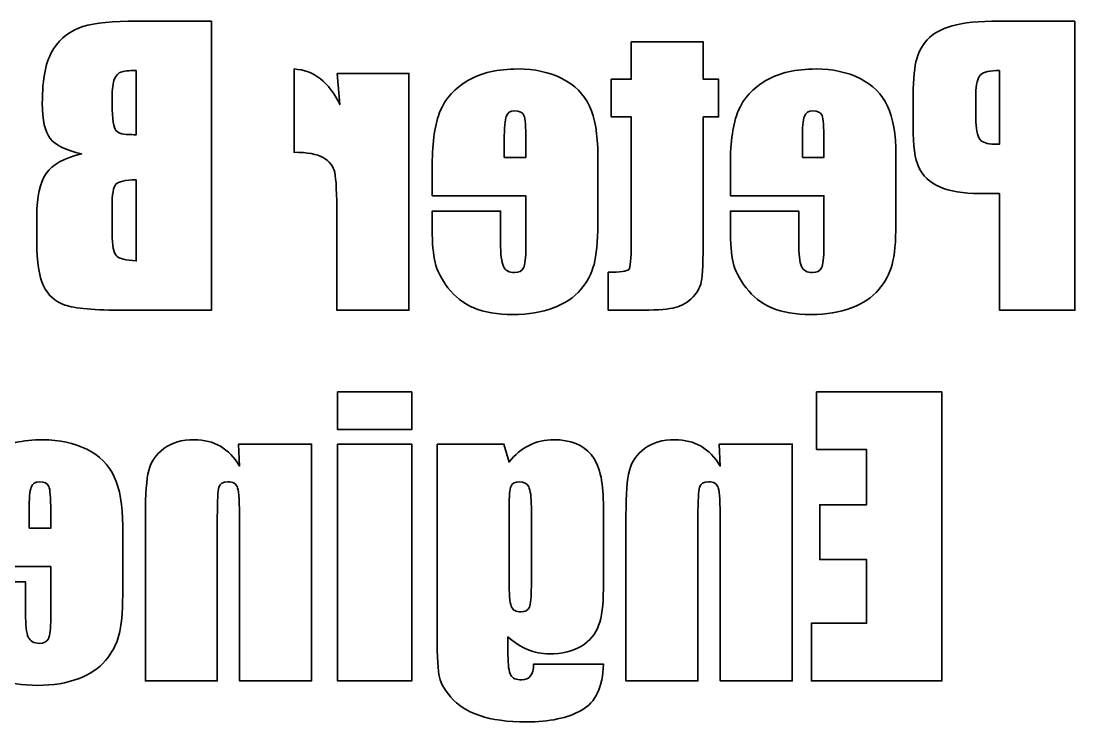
# Model space of a CAD drawing. Header units: millimetres. Extents: x -17.1 to 15.4, y 1.4 to 12.5.
# Drawn here: x -1.3 to 15.43, y 1.41 to 12.54 of the extents above; entities that cross this region are included whole.
import ezdxf

# ---------------------------------------------------------------- set-up
doc = ezdxf.new("R2010")
doc.units = ezdxf.units.MM
doc.header["$MEASUREMENT"] = 0
doc.layers.add('Layer 1', color=7, linetype='Continuous')

msp = doc.modelspace()

# ---------------------------------------------------------------- linework, layer by layer
at = {"layer": 'Layer 1', "color": 250, "lineweight": 35}
for points, knots in [([(1.7263, 12.5357), (1.7263, 12.5357), (0.5392, 12.5357), (0.5392, 12.5357), (0.5392, 12.5357), (0.1641, 12.5357), (-0.1201, 12.5067), (-0.3133, 12.4477), (-0.3133, 12.4477), (-0.5067, 12.3897), (-0.6623, 12.2708), (-0.7813, 12.093), (-0.7813, 12.093), (-0.9002, 11.9142), (-0.9591, 11.627), (-0.9591, 11.2307), (-0.9591, 11.2307), (-0.9591, 10.963), (-0.9176, 10.7764), (-0.8335, 10.671), (-0.8335, 10.671), (-0.7494, 10.5647), (-0.5831, 10.4845), (-0.3356, 10.4274), (-0.3356, 10.4274), (-0.6121, 10.3646), (-0.7996, 10.2611), (-0.8982, 10.1171), (-0.8982, 10.1171), (-0.9968, 9.9721), (-1.0462, 9.7507), (-1.0462, 9.4511), (-1.0462, 9.4511), (-1.0462, 9.4511), (-1.0462, 9.0257), (-1.0462, 9.0257), (-1.0462, 9.0257), (-1.0462, 8.7154), (-1.0104, 8.4863), (-0.9398, 8.3365), (-0.9398, 8.3365), (-0.8693, 8.1876), (-0.757, 8.0852), (-0.6024, 8.03), (-0.6024, 8.03), (-0.4478, 7.975), (-0.1307, 7.9479), (0.3488, 7.9479), (0.3488, 7.9479), (0.3488, 7.9479), (1.7263, 7.9479), (1.7263, 7.9479), (1.7263, 7.9479), (1.7263, 7.9479), (1.7263, 12.5357), (1.7263, 12.5357)], [0, 0, 0, 0, 0.0666667, 0.0666667, 0.0666667, 0.0666667, 0.1333333, 0.1333333, 0.1333333, 0.1333333, 0.2, 0.2, 0.2, 0.2, 0.2666667, 0.2666667, 0.2666667, 0.2666667, 0.3333333, 0.3333333, 0.3333333, 0.3333333, 0.4, 0.4, 0.4, 0.4, 0.4666667, 0.4666667, 0.4666667, 0.4666667, 0.5333333, 0.5333333, 0.5333333, 0.5333333, 0.6, 0.6, 0.6, 0.6, 0.6666667, 0.6666667, 0.6666667, 0.6666667, 0.7333333, 0.7333333, 0.7333333, 0.7333333, 0.8, 0.8, 0.8, 0.8, 0.8666667, 0.8666667, 0.8666667, 0.8666667, 1, 1, 1, 1]), ([(15.4329, 12.5357), (15.4329, 12.5357), (14.2313, 12.5357), (14.2313, 12.5357), (14.2313, 12.5357), (13.9065, 12.5357), (13.6571, 12.5105), (13.4821, 12.4594), (13.4821, 12.4594), (13.3081, 12.4081), (13.1766, 12.3347), (13.0887, 12.2389), (13.0887, 12.2389), (13.0007, 12.1422), (12.9417, 12.0253), (12.9098, 11.889), (12.9098, 11.889), (12.8789, 11.7517), (12.8635, 11.5401), (12.8635, 11.253), (12.8635, 11.253), (12.8635, 11.253), (12.8635, 10.8537), (12.8635, 10.8537), (12.8635, 10.8537), (12.8635, 10.5618), (12.8935, 10.3481), (12.9543, 10.2148), (12.9543, 10.2148), (13.0143, 10.0804), (13.1254, 9.9769), (13.2859, 9.9054), (13.2859, 9.9054), (13.4473, 9.8339), (13.6581, 9.7981), (13.9181, 9.7981), (13.9181, 9.7981), (13.9181, 9.7981), (14.2381, 9.7981), (14.2381, 9.7981), (14.2381, 9.7981), (14.2381, 9.7981), (14.2381, 7.9479), (14.2381, 7.9479), (14.2381, 7.9479), (14.2381, 7.9479), (15.4329, 7.9479), (15.4329, 7.9479), (15.4329, 7.9479), (15.4329, 7.9479), (15.4329, 12.5357), (15.4329, 12.5357)], [0, 0, 0, 0, 0.0714286, 0.0714286, 0.0714286, 0.0714286, 0.1428571, 0.1428571, 0.1428571, 0.1428571, 0.2142857, 0.2142857, 0.2142857, 0.2142857, 0.2857143, 0.2857143, 0.2857143, 0.2857143, 0.3571429, 0.3571429, 0.3571429, 0.3571429, 0.4285714, 0.4285714, 0.4285714, 0.4285714, 0.5, 0.5, 0.5, 0.5, 0.5714286, 0.5714286, 0.5714286, 0.5714286, 0.6428571, 0.6428571, 0.6428571, 0.6428571, 0.7142857, 0.7142857, 0.7142857, 0.7142857, 0.7857143, 0.7857143, 0.7857143, 0.7857143, 0.8571429, 0.8571429, 0.8571429, 0.8571429, 1, 1, 1, 1]), ([(8.3906, 12.2051), (8.3906, 12.2051), (8.3906, 11.6135), (8.3906, 11.6135), (8.3906, 11.6135), (8.3906, 11.6135), (8.0716, 11.6135), (8.0716, 11.6135), (8.0716, 11.6135), (8.0716, 11.6135), (8.0716, 11.0161), (8.0716, 11.0161), (8.0716, 11.0161), (8.0716, 11.0161), (8.3906, 11.0161), (8.3906, 11.0161), (8.3906, 11.0161), (8.3906, 11.0161), (8.3906, 9.0064), (8.3906, 9.0064), (8.3906, 9.0064), (8.3906, 8.7599), (8.3771, 8.6217), (8.351, 8.5936), (8.351, 8.5936), (8.3249, 8.5656), (8.2166, 8.5511), (8.0252, 8.5511), (8.0252, 8.5511), (8.0252, 8.5511), (8.0252, 7.9479), (8.0252, 7.9479), (8.0252, 7.9479), (8.0252, 7.9479), (8.4883, 7.9479), (8.4883, 7.9479), (8.4883, 7.9479), (8.7492, 7.9479), (8.9358, 7.9585), (9.048, 7.9807), (9.048, 7.9807), (9.1591, 8.002), (9.2577, 8.0522), (9.3427, 8.1306), (9.3427, 8.1306), (9.4278, 8.2089), (9.481, 8.2978), (9.5022, 8.3994), (9.5022, 8.3994), (9.5226, 8.4998), (9.5332, 8.7367), (9.5332, 9.1098), (9.5332, 9.1098), (9.5332, 9.1098), (9.5332, 11.0161), (9.5332, 11.0161), (9.5332, 11.0161), (9.5332, 11.0161), (9.7768, 11.0161), (9.7768, 11.0161), (9.7768, 11.0161), (9.7768, 11.0161), (9.7768, 11.6135), (9.7768, 11.6135), (9.7768, 11.6135), (9.7768, 11.6135), (9.5332, 11.6135), (9.5332, 11.6135), (9.5332, 11.6135), (9.5332, 11.6135), (9.5332, 12.2051), (9.5332, 12.2051), (9.5332, 12.2051), (9.5332, 12.2051), (8.3906, 12.2051), (8.3906, 12.2051)], [0, 0, 0, 0, 0.05, 0.05, 0.05, 0.05, 0.1, 0.1, 0.1, 0.1, 0.15, 0.15, 0.15, 0.15, 0.2, 0.2, 0.2, 0.2, 0.25, 0.25, 0.25, 0.25, 0.3, 0.3, 0.3, 0.3, 0.35, 0.35, 0.35, 0.35, 0.4, 0.4, 0.4, 0.4, 0.45, 0.45, 0.45, 0.45, 0.5, 0.5, 0.5, 0.5, 0.55, 0.55, 0.55, 0.55, 0.6, 0.6, 0.6, 0.6, 0.65, 0.65, 0.65, 0.65, 0.7, 0.7, 0.7, 0.7, 0.75, 0.75, 0.75, 0.75, 0.8, 0.8, 0.8, 0.8, 0.85, 0.85, 0.85, 0.85, 0.9, 0.9, 0.9, 0.9, 1, 1, 1, 1]), ([(0.5315, 11.7527), (0.5315, 11.7527), (0.5315, 10.7319), (0.5315, 10.7319), (0.5315, 10.7319), (0.4812, 10.7339), (0.4426, 10.7348), (0.4146, 10.7348), (0.4146, 10.7348), (0.3005, 10.7348), (0.2269, 10.7638), (0.196, 10.8208), (0.196, 10.8208), (0.1641, 10.8789), (0.1487, 11.0442), (0.1487, 11.3158), (0.1487, 11.3158), (0.1487, 11.4598), (0.1613, 11.5603), (0.1873, 11.6183), (0.1873, 11.6183), (0.2134, 11.6754), (0.2473, 11.7121), (0.2888, 11.7276), (0.2888, 11.7276), (0.3304, 11.7421), (0.4116, 11.7508), (0.5315, 11.7527)], [0, 0, 0, 0, 0.125, 0.125, 0.125, 0.125, 0.25, 0.25, 0.25, 0.25, 0.375, 0.375, 0.375, 0.375, 0.5, 0.5, 0.5, 0.5, 0.625, 0.625, 0.625, 0.625, 0.75, 0.75, 0.75, 0.75, 1, 1, 1, 1]), ([(3.7225, 11.7063), (3.7225, 11.7063), (3.7631, 11.2114), (3.7631, 11.2114), (3.7631, 11.2114), (3.5959, 11.5671), (3.3542, 11.7547), (3.0381, 11.7759), (3.0381, 11.7759), (3.0381, 11.7759), (3.0381, 10.4535), (3.0381, 10.4535), (3.0381, 10.4535), (3.2479, 10.4535), (3.4025, 10.4254), (3.5011, 10.3684), (3.5011, 10.3684), (3.5998, 10.3114), (3.6597, 10.2331), (3.6829, 10.1316), (3.6829, 10.1316), (3.7051, 10.031), (3.7167, 9.7981), (3.7167, 9.4327), (3.7167, 9.4327), (3.7167, 9.4327), (3.7167, 7.9479), (3.7167, 7.9479), (3.7167, 7.9479), (3.7167, 7.9479), (4.8594, 7.9479), (4.8594, 7.9479), (4.8594, 7.9479), (4.8594, 7.9479), (4.8594, 11.7063), (4.8594, 11.7063), (4.8594, 11.7063), (4.8594, 11.7063), (3.7225, 11.7063), (3.7225, 11.7063)], [0, 0, 0, 0, 0.0909091, 0.0909091, 0.0909091, 0.0909091, 0.1818182, 0.1818182, 0.1818182, 0.1818182, 0.2727273, 0.2727273, 0.2727273, 0.2727273, 0.3636364, 0.3636364, 0.3636364, 0.3636364, 0.4545455, 0.4545455, 0.4545455, 0.4545455, 0.5454545, 0.5454545, 0.5454545, 0.5454545, 0.6363636, 0.6363636, 0.6363636, 0.6363636, 0.7272727, 0.7272727, 0.7272727, 0.7272727, 0.8181818, 0.8181818, 0.8181818, 0.8181818, 1, 1, 1, 1]), ([(5.2315, 9.7633), (5.2315, 9.7633), (6.7163, 9.7633), (6.7163, 9.7633), (6.7163, 9.7633), (6.7163, 9.7633), (6.7163, 8.9484), (6.7163, 8.9484), (6.7163, 8.9484), (6.7163, 8.7783), (6.7038, 8.668), (6.6796, 8.6187), (6.6796, 8.6187), (6.6545, 8.5695), (6.6071, 8.5453), (6.5366, 8.5453), (6.5366, 8.5453), (6.4486, 8.5453), (6.3896, 8.5782), (6.3606, 8.6429), (6.3606, 8.6429), (6.3306, 8.7086), (6.3162, 8.8353), (6.3162, 9.0228), (6.3162, 9.0228), (6.3162, 9.0228), (6.3162, 9.5197), (6.3162, 9.5197), (6.3162, 9.5197), (6.3162, 9.5197), (5.2315, 9.5197), (5.2315, 9.5197), (5.2315, 9.5197), (5.2315, 9.5197), (5.2315, 9.2413), (5.2315, 9.2413), (5.2315, 9.2413), (5.2315, 9.0083), (5.2461, 8.8295), (5.275, 8.7048), (5.275, 8.7048), (5.305, 8.5801), (5.3736, 8.4467), (5.481, 8.3046), (5.481, 8.3046), (5.5883, 8.1625), (5.7255, 8.0561), (5.8908, 7.9846), (5.8908, 7.9846), (6.0561, 7.914), (6.263, 7.8783), (6.5124, 7.8783), (6.5124, 7.8783), (6.7541, 7.8783), (6.9677, 7.9131), (7.1533, 7.9837), (7.1533, 7.9837), (7.3379, 8.0533), (7.482, 8.1489), (7.5854, 8.2708), (7.5854, 8.2708), (7.6888, 8.3925), (7.7594, 8.5269), (7.799, 8.6739), (7.799, 8.6739), (7.8386, 8.8198), (7.859, 9.0325), (7.859, 9.3128), (7.859, 9.3128), (7.859, 9.3128), (7.859, 10.41), (7.859, 10.41), (7.859, 10.41), (7.859, 10.7387), (7.8145, 10.9977), (7.7256, 11.1881), (7.7256, 11.1881), (7.6367, 11.3776), (7.4916, 11.5236), (7.2896, 11.6242), (7.2896, 11.6242), (7.0866, 11.7256), (6.8546, 11.7759), (6.5916, 11.7759), (6.5916, 11.7759), (6.2707, 11.7759), (6.0058, 11.715), (5.7971, 11.5933), (5.7971, 11.5933), (5.5883, 11.4714), (5.4413, 11.31), (5.3572, 11.1089), (5.3572, 11.1089), (5.2731, 10.9088), (5.2315, 10.6256), (5.2315, 10.2611), (5.2315, 10.2611), (5.2315, 10.2611), (5.2315, 9.7633), (5.2315, 9.7633)], [0, 0, 0, 0, 0.0384615, 0.0384615, 0.0384615, 0.0384615, 0.0769231, 0.0769231, 0.0769231, 0.0769231, 0.1153846, 0.1153846, 0.1153846, 0.1153846, 0.1538462, 0.1538462, 0.1538462, 0.1538462, 0.1923077, 0.1923077, 0.1923077, 0.1923077, 0.2307692, 0.2307692, 0.2307692, 0.2307692, 0.2692308, 0.2692308, 0.2692308, 0.2692308, 0.3076923, 0.3076923, 0.3076923, 0.3076923, 0.3461538, 0.3461538, 0.3461538, 0.3461538, 0.3846154, 0.3846154, 0.3846154, 0.3846154, 0.4230769, 0.4230769, 0.4230769, 0.4230769, 0.4615385, 0.4615385, 0.4615385, 0.4615385, 0.5, 0.5, 0.5, 0.5, 0.5384615, 0.5384615, 0.5384615, 0.5384615, 0.5769231, 0.5769231, 0.5769231, 0.5769231, 0.6153846, 0.6153846, 0.6153846, 0.6153846, 0.6538462, 0.6538462, 0.6538462, 0.6538462, 0.6923077, 0.6923077, 0.6923077, 0.6923077, 0.7307692, 0.7307692, 0.7307692, 0.7307692, 0.7692308, 0.7692308, 0.7692308, 0.7692308, 0.8076923, 0.8076923, 0.8076923, 0.8076923, 0.8461538, 0.8461538, 0.8461538, 0.8461538, 0.8846154, 0.8846154, 0.8846154, 0.8846154, 0.9230769, 0.9230769, 0.9230769, 0.9230769, 1, 1, 1, 1]), ([(9.9634, 9.7633), (9.9634, 9.7633), (11.4482, 9.7633), (11.4482, 9.7633), (11.4482, 9.7633), (11.4482, 9.7633), (11.4482, 8.9484), (11.4482, 8.9484), (11.4482, 8.9484), (11.4482, 8.7783), (11.4357, 8.668), (11.4115, 8.6187), (11.4115, 8.6187), (11.3864, 8.5695), (11.339, 8.5453), (11.2684, 8.5453), (11.2684, 8.5453), (11.1804, 8.5453), (11.1215, 8.5782), (11.0925, 8.6429), (11.0925, 8.6429), (11.0625, 8.7086), (11.0481, 8.8353), (11.0481, 9.0228), (11.0481, 9.0228), (11.0481, 9.0228), (11.0481, 9.5197), (11.0481, 9.5197), (11.0481, 9.5197), (11.0481, 9.5197), (9.9634, 9.5197), (9.9634, 9.5197), (9.9634, 9.5197), (9.9634, 9.5197), (9.9634, 9.2413), (9.9634, 9.2413), (9.9634, 9.2413), (9.9634, 9.0083), (9.9779, 8.8295), (10.0069, 8.7048), (10.0069, 8.7048), (10.0369, 8.5801), (10.1055, 8.4467), (10.2128, 8.3046), (10.2128, 8.3046), (10.3201, 8.1625), (10.4574, 8.0561), (10.6227, 7.9846), (10.6227, 7.9846), (10.788, 7.914), (10.9949, 7.8783), (11.2443, 7.8783), (11.2443, 7.8783), (11.4859, 7.8783), (11.6996, 7.9131), (11.8851, 7.9837), (11.8851, 7.9837), (12.0698, 8.0533), (12.2138, 8.1489), (12.3173, 8.2708), (12.3173, 8.2708), (12.4207, 8.3925), (12.4913, 8.5269), (12.5309, 8.6739), (12.5309, 8.6739), (12.5705, 8.8198), (12.5908, 9.0325), (12.5908, 9.3128), (12.5908, 9.3128), (12.5908, 9.3128), (12.5908, 10.41), (12.5908, 10.41), (12.5908, 10.41), (12.5908, 10.7387), (12.5463, 10.9977), (12.4574, 11.1881), (12.4574, 11.1881), (12.3685, 11.3776), (12.2235, 11.5236), (12.0215, 11.6242), (12.0215, 11.6242), (11.8184, 11.7256), (11.5865, 11.7759), (11.3235, 11.7759), (11.3235, 11.7759), (11.0025, 11.7759), (10.7377, 11.715), (10.529, 11.5933), (10.529, 11.5933), (10.3201, 11.4714), (10.1731, 11.31), (10.0891, 11.1089), (10.0891, 11.1089), (10.005, 10.9088), (9.9634, 10.6256), (9.9634, 10.2611), (9.9634, 10.2611), (9.9634, 10.2611), (9.9634, 9.7633), (9.9634, 9.7633)], [0, 0, 0, 0, 0.0384615, 0.0384615, 0.0384615, 0.0384615, 0.0769231, 0.0769231, 0.0769231, 0.0769231, 0.1153846, 0.1153846, 0.1153846, 0.1153846, 0.1538462, 0.1538462, 0.1538462, 0.1538462, 0.1923077, 0.1923077, 0.1923077, 0.1923077, 0.2307692, 0.2307692, 0.2307692, 0.2307692, 0.2692308, 0.2692308, 0.2692308, 0.2692308, 0.3076923, 0.3076923, 0.3076923, 0.3076923, 0.3461538, 0.3461538, 0.3461538, 0.3461538, 0.3846154, 0.3846154, 0.3846154, 0.3846154, 0.4230769, 0.4230769, 0.4230769, 0.4230769, 0.4615385, 0.4615385, 0.4615385, 0.4615385, 0.5, 0.5, 0.5, 0.5, 0.5384615, 0.5384615, 0.5384615, 0.5384615, 0.5769231, 0.5769231, 0.5769231, 0.5769231, 0.6153846, 0.6153846, 0.6153846, 0.6153846, 0.6538462, 0.6538462, 0.6538462, 0.6538462, 0.6923077, 0.6923077, 0.6923077, 0.6923077, 0.7307692, 0.7307692, 0.7307692, 0.7307692, 0.7692308, 0.7692308, 0.7692308, 0.7692308, 0.8076923, 0.8076923, 0.8076923, 0.8076923, 0.8461538, 0.8461538, 0.8461538, 0.8461538, 0.8846154, 0.8846154, 0.8846154, 0.8846154, 0.9230769, 0.9230769, 0.9230769, 0.9230769, 1, 1, 1, 1]), ([(14.2381, 11.7527), (14.2381, 11.7527), (14.2381, 10.584), (14.2381, 10.584), (14.2381, 10.584), (14.2042, 10.5821), (14.1753, 10.5811), (14.151, 10.5811), (14.151, 10.5811), (14.0418, 10.5811), (13.9664, 10.6082), (13.9239, 10.6623), (13.9239, 10.6623), (13.8823, 10.7155), (13.8611, 10.8276), (13.8611, 10.9977), (13.8611, 10.9977), (13.8611, 10.9977), (13.8611, 11.3757), (13.8611, 11.3757), (13.8611, 11.3757), (13.8611, 11.5323), (13.8852, 11.6348), (13.9345, 11.6822), (13.9345, 11.6822), (13.9828, 11.7295), (14.0843, 11.7527), (14.2381, 11.7527)], [0, 0, 0, 0, 0.125, 0.125, 0.125, 0.125, 0.25, 0.25, 0.25, 0.25, 0.375, 0.375, 0.375, 0.375, 0.5, 0.5, 0.5, 0.5, 0.625, 0.625, 0.625, 0.625, 0.75, 0.75, 0.75, 0.75, 1, 1, 1, 1]), ([(6.3741, 10.3723), (6.3741, 10.3723), (6.3741, 10.6468), (6.3741, 10.6468), (6.3741, 10.6468), (6.3741, 10.8421), (6.3847, 10.9668), (6.406, 11.0238), (6.406, 11.0238), (6.4273, 11.0809), (6.4708, 11.1089), (6.5366, 11.1089), (6.5366, 11.1089), (6.6178, 11.1089), (6.668, 11.0847), (6.6874, 11.0364), (6.6874, 11.0364), (6.7067, 10.9881), (6.7163, 10.8585), (6.7163, 10.6468), (6.7163, 10.6468), (6.7163, 10.6468), (6.7163, 10.3723), (6.7163, 10.3723), (6.7163, 10.3723), (6.7163, 10.3723), (6.3741, 10.3723), (6.3741, 10.3723)], [0, 0, 0, 0, 0.125, 0.125, 0.125, 0.125, 0.25, 0.25, 0.25, 0.25, 0.375, 0.375, 0.375, 0.375, 0.5, 0.5, 0.5, 0.5, 0.625, 0.625, 0.625, 0.625, 0.75, 0.75, 0.75, 0.75, 1, 1, 1, 1]), ([(11.106, 10.3723), (11.106, 10.3723), (11.106, 10.6468), (11.106, 10.6468), (11.106, 10.6468), (11.106, 10.8421), (11.1166, 10.9668), (11.1379, 11.0238), (11.1379, 11.0238), (11.1592, 11.0809), (11.2027, 11.1089), (11.2684, 11.1089), (11.2684, 11.1089), (11.3497, 11.1089), (11.3999, 11.0847), (11.4192, 11.0364), (11.4192, 11.0364), (11.4386, 10.9881), (11.4482, 10.8585), (11.4482, 10.6468), (11.4482, 10.6468), (11.4482, 10.6468), (11.4482, 10.3723), (11.4482, 10.3723), (11.4482, 10.3723), (11.4482, 10.3723), (11.106, 10.3723), (11.106, 10.3723)], [0, 0, 0, 0, 0.125, 0.125, 0.125, 0.125, 0.25, 0.25, 0.25, 0.25, 0.375, 0.375, 0.375, 0.375, 0.5, 0.5, 0.5, 0.5, 0.625, 0.625, 0.625, 0.625, 0.75, 0.75, 0.75, 0.75, 1, 1, 1, 1]), ([(0.5315, 10.0185), (0.5315, 10.0185), (0.5315, 8.7309), (0.5315, 8.7309), (0.5315, 8.7309), (0.3672, 8.7367), (0.2618, 8.7628), (0.2164, 8.8101), (0.2164, 8.8101), (0.1709, 8.8575), (0.1487, 8.9745), (0.1487, 9.1601), (0.1487, 9.1601), (0.1487, 9.1601), (0.1487, 9.5893), (0.1487, 9.5893), (0.1487, 9.5893), (0.1487, 9.7865), (0.169, 9.9054), (0.2096, 9.948), (0.2096, 9.948), (0.2502, 9.9895), (0.3575, 10.0127), (0.5315, 10.0185)], [0, 0, 0, 0, 0.1428571, 0.1428571, 0.1428571, 0.1428571, 0.2857143, 0.2857143, 0.2857143, 0.2857143, 0.4285714, 0.4285714, 0.4285714, 0.4285714, 0.5714286, 0.5714286, 0.5714286, 0.5714286, 0.7142857, 0.7142857, 0.7142857, 0.7142857, 1, 1, 1, 1]), ([(3.7274, 6.6516), (3.7274, 6.6516), (3.7274, 6.0542), (3.7274, 6.0542), (3.7274, 6.0542), (3.7274, 6.0542), (4.9049, 6.0542), (4.9049, 6.0542), (4.9049, 6.0542), (4.9049, 6.0542), (4.9049, 6.6516), (4.9049, 6.6516), (4.9049, 6.6516), (4.9049, 6.6516), (3.7274, 6.6516), (3.7274, 6.6516)], [0, 0, 0, 0, 0.2, 0.2, 0.2, 0.2, 0.4, 0.4, 0.4, 0.4, 0.6, 0.6, 0.6, 0.6, 1, 1, 1, 1]), ([(13.3207, 6.6516), (13.3207, 6.6516), (11.3312, 6.6516), (11.3312, 6.6516), (11.3312, 6.6516), (11.3312, 6.6516), (11.3312, 5.7352), (11.3312, 5.7352), (11.3312, 5.7352), (11.3312, 5.7352), (12.1259, 5.7352), (12.1259, 5.7352), (12.1259, 5.7352), (12.1259, 5.7352), (12.1259, 4.8594), (12.1259, 4.8594), (12.1259, 4.8594), (12.1259, 4.8594), (11.3834, 4.8594), (11.3834, 4.8594), (11.3834, 4.8594), (11.3834, 4.8594), (11.3834, 3.9893), (11.3834, 3.9893), (11.3834, 3.9893), (11.3834, 3.9893), (12.1259, 3.9893), (12.1259, 3.9893), (12.1259, 3.9893), (12.1259, 3.9893), (12.1259, 2.9801), (12.1259, 2.9801), (12.1259, 2.9801), (12.1259, 2.9801), (11.25, 2.9801), (11.25, 2.9801), (11.25, 2.9801), (11.25, 2.9801), (11.25, 2.0637), (11.25, 2.0637), (11.25, 2.0637), (11.25, 2.0637), (13.3207, 2.0637), (13.3207, 2.0637), (13.3207, 2.0637), (13.3207, 2.0637), (13.3207, 6.6516), (13.3207, 6.6516)], [0, 0, 0, 0, 0.0769231, 0.0769231, 0.0769231, 0.0769231, 0.1538462, 0.1538462, 0.1538462, 0.1538462, 0.2307692, 0.2307692, 0.2307692, 0.2307692, 0.3076923, 0.3076923, 0.3076923, 0.3076923, 0.3846154, 0.3846154, 0.3846154, 0.3846154, 0.4615385, 0.4615385, 0.4615385, 0.4615385, 0.5384615, 0.5384615, 0.5384615, 0.5384615, 0.6153846, 0.6153846, 0.6153846, 0.6153846, 0.6923077, 0.6923077, 0.6923077, 0.6923077, 0.7692308, 0.7692308, 0.7692308, 0.7692308, 0.8461538, 0.8461538, 0.8461538, 0.8461538, 1, 1, 1, 1]), ([(-2.3104, 3.8792), (-2.3104, 3.8792), (-0.8256, 3.8792), (-0.8256, 3.8792), (-0.8256, 3.8792), (-0.8256, 3.8792), (-0.8256, 3.0643), (-0.8256, 3.0643), (-0.8256, 3.0643), (-0.8256, 2.8941), (-0.8381, 2.7839), (-0.8623, 2.7346), (-0.8623, 2.7346), (-0.8874, 2.6853), (-0.9348, 2.6611), (-1.0054, 2.6611), (-1.0054, 2.6611), (-1.0934, 2.6611), (-1.1523, 2.694), (-1.1813, 2.7588), (-1.1813, 2.7588), (-1.2113, 2.8245), (-1.2257, 2.9511), (-1.2257, 3.1387), (-1.2257, 3.1387), (-1.2257, 3.1387), (-1.2257, 3.6356), (-1.2257, 3.6356), (-1.2257, 3.6356), (-1.2257, 3.6356), (-2.3104, 3.6356), (-2.3104, 3.6356), (-2.3104, 3.6356), (-2.3104, 3.6356), (-2.3104, 3.3572), (-2.3104, 3.3572), (-2.3104, 3.3572), (-2.3104, 3.1241), (-2.2959, 2.9453), (-2.2669, 2.8206), (-2.2669, 2.8206), (-2.2369, 2.696), (-2.1683, 2.5626), (-2.061, 2.4205), (-2.061, 2.4205), (-1.9537, 2.2784), (-1.8164, 2.172), (-1.6511, 2.1005), (-1.6511, 2.1005), (-1.4858, 2.0299), (-1.2789, 1.9942), (-1.0295, 1.9942), (-1.0295, 1.9942), (-0.7879, 1.9942), (-0.5742, 2.029), (-0.3887, 2.0995), (-0.3887, 2.0995), (-0.204, 2.1691), (-0.06, 2.2648), (0.0435, 2.3866), (0.0435, 2.3866), (0.1469, 2.5084), (0.2175, 2.6428), (0.2571, 2.7897), (0.2571, 2.7897), (0.2967, 2.9357), (0.317, 3.1484), (0.317, 3.4287), (0.317, 3.4287), (0.317, 3.4287), (0.317, 4.5258), (0.317, 4.5258), (0.317, 4.5258), (0.317, 4.8545), (0.2725, 5.1136), (0.1836, 5.304), (0.1836, 5.304), (0.0947, 5.4935), (-0.0503, 5.6394), (-0.2523, 5.74), (-0.2523, 5.74), (-0.4554, 5.8415), (-0.6873, 5.8917), (-0.9503, 5.8917), (-0.9503, 5.8917), (-1.2713, 5.8917), (-1.5361, 5.8309), (-1.7448, 5.7091), (-1.7448, 5.7091), (-1.9537, 5.5873), (-2.1007, 5.4258), (-2.1847, 5.2248), (-2.1847, 5.2248), (-2.2688, 5.0247), (-2.3104, 4.7414), (-2.3104, 4.377), (-2.3104, 4.377), (-2.3104, 4.377), (-2.3104, 3.8792), (-2.3104, 3.8792)], [0, 0, 0, 0, 0.0384615, 0.0384615, 0.0384615, 0.0384615, 0.0769231, 0.0769231, 0.0769231, 0.0769231, 0.1153846, 0.1153846, 0.1153846, 0.1153846, 0.1538462, 0.1538462, 0.1538462, 0.1538462, 0.1923077, 0.1923077, 0.1923077, 0.1923077, 0.2307692, 0.2307692, 0.2307692, 0.2307692, 0.2692308, 0.2692308, 0.2692308, 0.2692308, 0.3076923, 0.3076923, 0.3076923, 0.3076923, 0.3461538, 0.3461538, 0.3461538, 0.3461538, 0.3846154, 0.3846154, 0.3846154, 0.3846154, 0.4230769, 0.4230769, 0.4230769, 0.4230769, 0.4615385, 0.4615385, 0.4615385, 0.4615385, 0.5, 0.5, 0.5, 0.5, 0.5384615, 0.5384615, 0.5384615, 0.5384615, 0.5769231, 0.5769231, 0.5769231, 0.5769231, 0.6153846, 0.6153846, 0.6153846, 0.6153846, 0.6538462, 0.6538462, 0.6538462, 0.6538462, 0.6923077, 0.6923077, 0.6923077, 0.6923077, 0.7307692, 0.7307692, 0.7307692, 0.7307692, 0.7692308, 0.7692308, 0.7692308, 0.7692308, 0.8076923, 0.8076923, 0.8076923, 0.8076923, 0.8461538, 0.8461538, 0.8461538, 0.8461538, 0.8846154, 0.8846154, 0.8846154, 0.8846154, 0.9230769, 0.9230769, 0.9230769, 0.9230769, 1, 1, 1, 1]), ([(2.1556, 5.8222), (2.1556, 5.8222), (2.173, 5.4732), (2.173, 5.4732), (2.173, 5.4732), (2.0899, 5.6124), (1.9883, 5.7168), (1.8685, 5.7874), (1.8685, 5.7874), (1.7486, 5.857), (1.6104, 5.8917), (1.4529, 5.8917), (1.4529, 5.8917), (1.2566, 5.8917), (1.0961, 5.8454), (0.9714, 5.7526), (0.9714, 5.7526), (0.8467, 5.6607), (0.7665, 5.5438), (0.7308, 5.4026), (0.7308, 5.4026), (0.695, 5.2624), (0.6766, 5.0276), (0.6766, 4.6989), (0.6766, 4.6989), (0.6766, 4.6989), (0.6766, 2.0637), (0.6766, 2.0637), (0.6766, 2.0637), (0.6766, 2.0637), (1.8192, 2.0637), (1.8192, 2.0637), (1.8192, 2.0637), (1.8192, 2.0637), (1.8192, 4.667), (1.8192, 4.667), (1.8192, 4.667), (1.8192, 4.9251), (1.8279, 5.0836), (1.8453, 5.1397), (1.8453, 5.1397), (1.8618, 5.1968), (1.9091, 5.2248), (1.9874, 5.2248), (1.9874, 5.2248), (2.0696, 5.2248), (2.1208, 5.1919), (2.1421, 5.1271), (2.1421, 5.1271), (2.1624, 5.0614), (2.173, 4.8874), (2.173, 4.6042), (2.173, 4.6042), (2.173, 4.6042), (2.173, 2.0637), (2.173, 2.0637), (2.173, 2.0637), (2.173, 2.0637), (3.3156, 2.0637), (3.3156, 2.0637), (3.3156, 2.0637), (3.3156, 2.0637), (3.3156, 5.8222), (3.3156, 5.8222), (3.3156, 5.8222), (3.3156, 5.8222), (2.1556, 5.8222), (2.1556, 5.8222)], [0, 0, 0, 0, 0.0555556, 0.0555556, 0.0555556, 0.0555556, 0.1111111, 0.1111111, 0.1111111, 0.1111111, 0.1666667, 0.1666667, 0.1666667, 0.1666667, 0.2222222, 0.2222222, 0.2222222, 0.2222222, 0.2777778, 0.2777778, 0.2777778, 0.2777778, 0.3333333, 0.3333333, 0.3333333, 0.3333333, 0.3888889, 0.3888889, 0.3888889, 0.3888889, 0.4444444, 0.4444444, 0.4444444, 0.4444444, 0.5, 0.5, 0.5, 0.5, 0.5555556, 0.5555556, 0.5555556, 0.5555556, 0.6111111, 0.6111111, 0.6111111, 0.6111111, 0.6666667, 0.6666667, 0.6666667, 0.6666667, 0.7222222, 0.7222222, 0.7222222, 0.7222222, 0.7777778, 0.7777778, 0.7777778, 0.7777778, 0.8333333, 0.8333333, 0.8333333, 0.8333333, 0.8888889, 0.8888889, 0.8888889, 0.8888889, 1, 1, 1, 1]), ([(5.308, 5.8222), (5.308, 5.8222), (5.308, 2.927), (5.308, 2.927), (5.308, 2.927), (5.308, 2.5364), (5.3167, 2.2832), (5.335, 2.1691), (5.335, 2.1691), (5.3524, 2.055), (5.4171, 1.9342), (5.5264, 1.8066), (5.5264, 1.8066), (5.6366, 1.679), (5.7893, 1.5814), (5.9846, 1.5147), (5.9846, 1.5147), (6.1808, 1.448), (6.4273, 1.4141), (6.7241, 1.4141), (6.7241, 1.4141), (7.0895, 1.4141), (7.3824, 1.476), (7.6038, 1.5998), (7.6038, 1.5998), (7.8251, 1.7235), (7.9392, 1.9671), (7.947, 2.3306), (7.947, 2.3306), (7.947, 2.3306), (6.8392, 2.3306), (6.8392, 2.3306), (6.8392, 2.3306), (6.8392, 2.1643), (6.7773, 2.0811), (6.6535, 2.0811), (6.6535, 2.0811), (6.5646, 2.0811), (6.5057, 2.1063), (6.4766, 2.1575), (6.4766, 2.1575), (6.4476, 2.2087), (6.4331, 2.316), (6.4331, 2.4785), (6.4331, 2.4785), (6.4331, 2.4785), (6.4331, 2.7627), (6.4331, 2.7627), (6.4331, 2.7627), (6.5317, 2.6737), (6.6361, 2.607), (6.7444, 2.5616), (6.7444, 2.5616), (6.8536, 2.5161), (6.9677, 2.4929), (7.0876, 2.4929), (7.0876, 2.4929), (7.2944, 2.4929), (7.4646, 2.5345), (7.598, 2.6176), (7.598, 2.6176), (7.7323, 2.7008), (7.8232, 2.81), (7.8725, 2.9444), (7.8725, 2.9444), (7.9218, 3.0797), (7.947, 3.2721), (7.947, 3.5215), (7.947, 3.5215), (7.947, 3.5215), (7.947, 4.8865), (7.947, 4.8865), (7.947, 4.8865), (7.947, 5.2431), (7.8822, 5.5003), (7.7536, 5.6568), (7.7536, 5.6568), (7.6241, 5.8135), (7.4268, 5.8917), (7.163, 5.8917), (7.163, 5.8917), (7.0189, 5.8917), (6.8875, 5.8618), (6.7686, 5.8028), (6.7686, 5.8028), (6.6497, 5.7439), (6.5433, 5.6559), (6.4505, 5.538), (6.4505, 5.538), (6.4505, 5.538), (6.3693, 5.8222), (6.3693, 5.8222), (6.3693, 5.8222), (6.3693, 5.8222), (5.308, 5.8222), (5.308, 5.8222)], [0, 0, 0, 0, 0.04, 0.04, 0.04, 0.04, 0.08, 0.08, 0.08, 0.08, 0.12, 0.12, 0.12, 0.12, 0.16, 0.16, 0.16, 0.16, 0.2, 0.2, 0.2, 0.2, 0.24, 0.24, 0.24, 0.24, 0.28, 0.28, 0.28, 0.28, 0.32, 0.32, 0.32, 0.32, 0.36, 0.36, 0.36, 0.36, 0.4, 0.4, 0.4, 0.4, 0.44, 0.44, 0.44, 0.44, 0.48, 0.48, 0.48, 0.48, 0.52, 0.52, 0.52, 0.52, 0.56, 0.56, 0.56, 0.56, 0.6, 0.6, 0.6, 0.6, 0.64, 0.64, 0.64, 0.64, 0.68, 0.68, 0.68, 0.68, 0.72, 0.72, 0.72, 0.72, 0.76, 0.76, 0.76, 0.76, 0.8, 0.8, 0.8, 0.8, 0.84, 0.84, 0.84, 0.84, 0.88, 0.88, 0.88, 0.88, 0.92, 0.92, 0.92, 0.92, 1, 1, 1, 1]), ([(9.7855, 5.8222), (9.7855, 5.8222), (9.8029, 5.4732), (9.8029, 5.4732), (9.8029, 5.4732), (9.7198, 5.6124), (9.6182, 5.7168), (9.4984, 5.7874), (9.4984, 5.7874), (9.3785, 5.857), (9.2403, 5.8917), (9.0828, 5.8917), (9.0828, 5.8917), (8.8865, 5.8917), (8.726, 5.8454), (8.6013, 5.7526), (8.6013, 5.7526), (8.4766, 5.6607), (8.3964, 5.5438), (8.3607, 5.4026), (8.3607, 5.4026), (8.3249, 5.2624), (8.3065, 5.0276), (8.3065, 4.6989), (8.3065, 4.6989), (8.3065, 4.6989), (8.3065, 2.0637), (8.3065, 2.0637), (8.3065, 2.0637), (8.3065, 2.0637), (9.4491, 2.0637), (9.4491, 2.0637), (9.4491, 2.0637), (9.4491, 2.0637), (9.4491, 4.667), (9.4491, 4.667), (9.4491, 4.667), (9.4491, 4.9251), (9.4578, 5.0836), (9.4752, 5.1397), (9.4752, 5.1397), (9.4917, 5.1968), (9.539, 5.2248), (9.6173, 5.2248), (9.6173, 5.2248), (9.6995, 5.2248), (9.7507, 5.1919), (9.772, 5.1271), (9.772, 5.1271), (9.7923, 5.0614), (9.8029, 4.8874), (9.8029, 4.6042), (9.8029, 4.6042), (9.8029, 4.6042), (9.8029, 2.0637), (9.8029, 2.0637), (9.8029, 2.0637), (9.8029, 2.0637), (10.9456, 2.0637), (10.9456, 2.0637), (10.9456, 2.0637), (10.9456, 2.0637), (10.9456, 5.8222), (10.9456, 5.8222), (10.9456, 5.8222), (10.9456, 5.8222), (9.7855, 5.8222), (9.7855, 5.8222)], [0, 0, 0, 0, 0.0555556, 0.0555556, 0.0555556, 0.0555556, 0.1111111, 0.1111111, 0.1111111, 0.1111111, 0.1666667, 0.1666667, 0.1666667, 0.1666667, 0.2222222, 0.2222222, 0.2222222, 0.2222222, 0.2777778, 0.2777778, 0.2777778, 0.2777778, 0.3333333, 0.3333333, 0.3333333, 0.3333333, 0.3888889, 0.3888889, 0.3888889, 0.3888889, 0.4444444, 0.4444444, 0.4444444, 0.4444444, 0.5, 0.5, 0.5, 0.5, 0.5555556, 0.5555556, 0.5555556, 0.5555556, 0.6111111, 0.6111111, 0.6111111, 0.6111111, 0.6666667, 0.6666667, 0.6666667, 0.6666667, 0.7222222, 0.7222222, 0.7222222, 0.7222222, 0.7777778, 0.7777778, 0.7777778, 0.7777778, 0.8333333, 0.8333333, 0.8333333, 0.8333333, 0.8888889, 0.8888889, 0.8888889, 0.8888889, 1, 1, 1, 1]), ([(3.7274, 5.8222), (3.7274, 5.8222), (3.7274, 2.0637), (3.7274, 2.0637), (3.7274, 2.0637), (3.7274, 2.0637), (4.9049, 2.0637), (4.9049, 2.0637), (4.9049, 2.0637), (4.9049, 2.0637), (4.9049, 5.8222), (4.9049, 5.8222), (4.9049, 5.8222), (4.9049, 5.8222), (3.7274, 5.8222), (3.7274, 5.8222)], [0, 0, 0, 0, 0.2, 0.2, 0.2, 0.2, 0.4, 0.4, 0.4, 0.4, 0.6, 0.6, 0.6, 0.6, 1, 1, 1, 1]), ([(-1.1678, 4.4882), (-1.1678, 4.4882), (-1.1678, 4.7627), (-1.1678, 4.7627), (-1.1678, 4.7627), (-1.1678, 4.958), (-1.1572, 5.0827), (-1.1359, 5.1397), (-1.1359, 5.1397), (-1.1146, 5.1968), (-1.0711, 5.2248), (-1.0054, 5.2248), (-1.0054, 5.2248), (-0.9241, 5.2248), (-0.8739, 5.2006), (-0.8546, 5.1523), (-0.8546, 5.1523), (-0.8352, 5.104), (-0.8256, 4.9744), (-0.8256, 4.7627), (-0.8256, 4.7627), (-0.8256, 4.7627), (-0.8256, 4.4882), (-0.8256, 4.4882), (-0.8256, 4.4882), (-0.8256, 4.4882), (-1.1678, 4.4882), (-1.1678, 4.4882)], [0, 0, 0, 0, 0.125, 0.125, 0.125, 0.125, 0.25, 0.25, 0.25, 0.25, 0.375, 0.375, 0.375, 0.375, 0.5, 0.5, 0.5, 0.5, 0.625, 0.625, 0.625, 0.625, 0.75, 0.75, 0.75, 0.75, 1, 1, 1, 1]), ([(6.4505, 4.8255), (6.4505, 4.9976), (6.4612, 5.1068), (6.4814, 5.1542), (6.4814, 5.1542), (6.5018, 5.2016), (6.5472, 5.2248), (6.6168, 5.2248), (6.6168, 5.2248), (6.6854, 5.2248), (6.7338, 5.1977), (6.7618, 5.1445), (6.7618, 5.1445), (6.7899, 5.0904), (6.8043, 4.9841), (6.8043, 4.8255), (6.8043, 4.8255), (6.8043, 4.8255), (6.8043, 3.5621), (6.8043, 3.5621), (6.8043, 3.5621), (6.8043, 3.3939), (6.7937, 3.2847), (6.7725, 3.2353), (6.7725, 3.2353), (6.7512, 3.1851), (6.7058, 3.1599), (6.638, 3.1599), (6.638, 3.1599), (6.5598, 3.1599), (6.5085, 3.1899), (6.4853, 3.2508), (6.4853, 3.2508), (6.4621, 3.3107), (6.4505, 3.448), (6.4505, 3.6617), (6.4505, 3.6617), (6.4505, 3.6617), (6.4505, 4.8255), (6.4505, 4.8255)], [0, 0, 0, 0, 0.0909091, 0.0909091, 0.0909091, 0.0909091, 0.1818182, 0.1818182, 0.1818182, 0.1818182, 0.2727273, 0.2727273, 0.2727273, 0.2727273, 0.3636364, 0.3636364, 0.3636364, 0.3636364, 0.4545455, 0.4545455, 0.4545455, 0.4545455, 0.5454545, 0.5454545, 0.5454545, 0.5454545, 0.6363636, 0.6363636, 0.6363636, 0.6363636, 0.7272727, 0.7272727, 0.7272727, 0.7272727, 0.8181818, 0.8181818, 0.8181818, 0.8181818, 1, 1, 1, 1])]:
    msp.add_open_spline(points, degree=3, knots=knots, dxfattribs=at)

doc.saveas('drawing.dxf')
